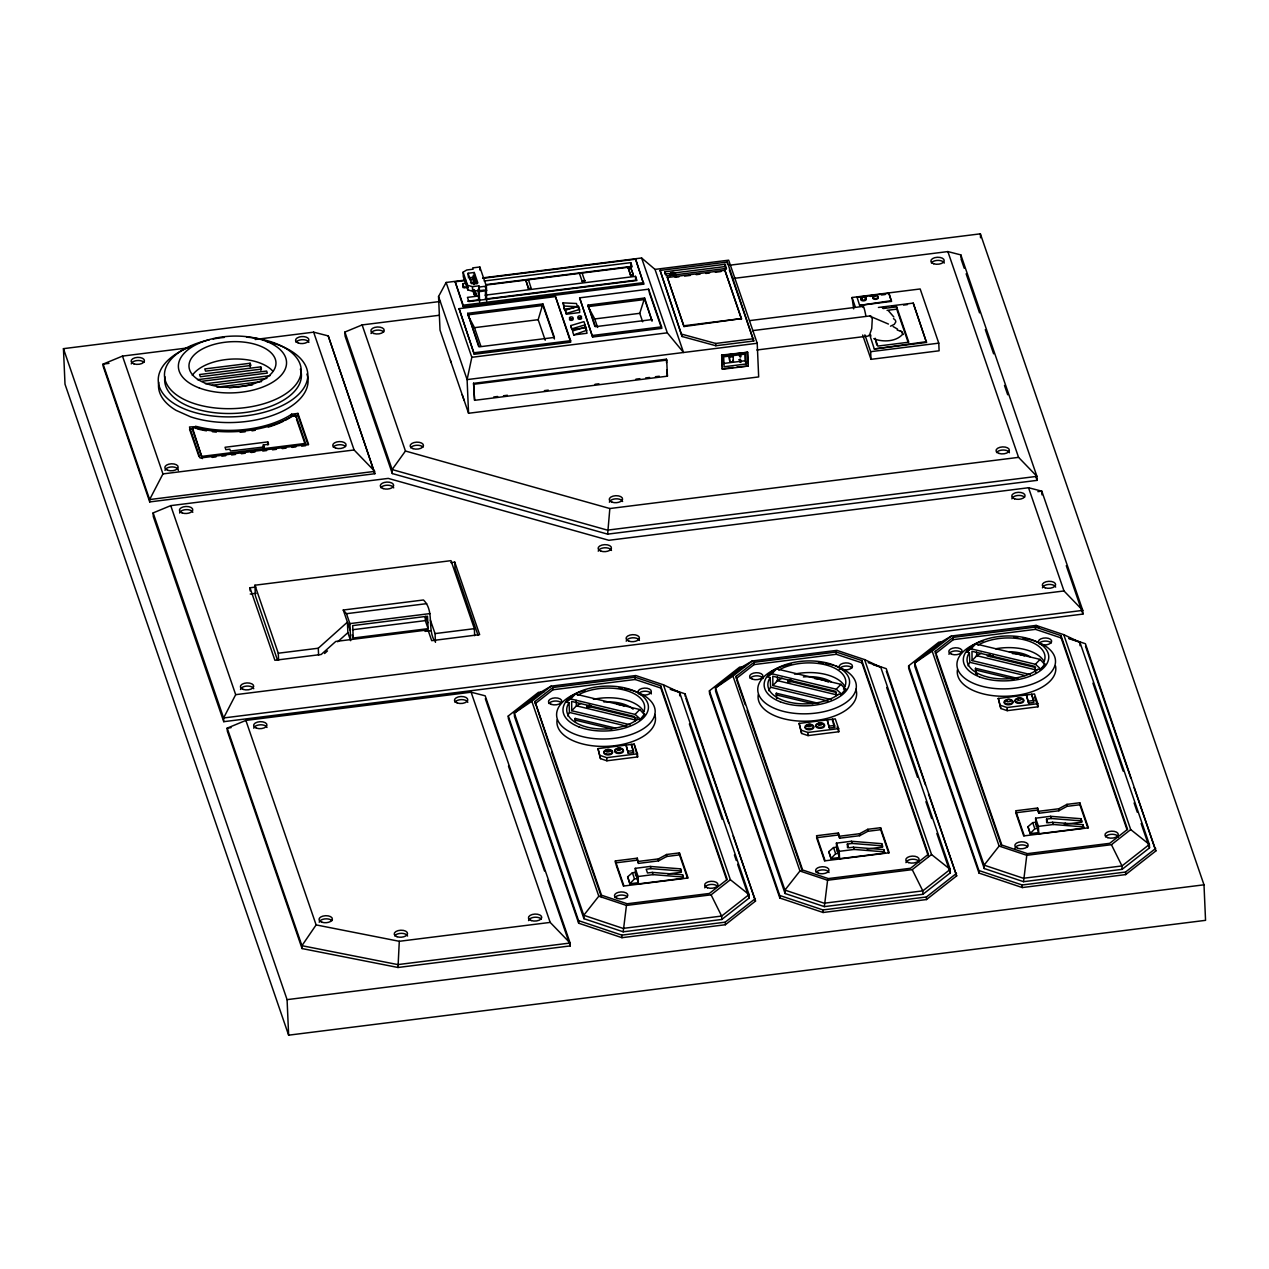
<?xml version="1.0" encoding="UTF-8"?>
<svg xmlns="http://www.w3.org/2000/svg" width="1269" height="1269" viewBox="0 0 1269 1269"><rect width="100%" height="100%" fill="white"/><g stroke="black" fill="none" stroke-linecap="round" stroke-linejoin="round"><path stroke-width="1.5" d="M231.085 727.645L227.183 728.136L301.927 945.691L397.879 964.599L570.114 943.026L550.191 922.404L399.291 941.297L398.006 967.486L570.241 945.913L570.114 943.026L485.202 695.824L471.116 692.208L245.869 720.411L227.183 728.136L227.31 731.007L302.054 948.562L398.006 967.486M1065.04 823.93L1065.23 823.121L1065.627 824.057M870.693 336.475L870.804 335.095M438.788 315.331L362.125 324.927L344.898 332.05L392.137 469.562L607.47 530.141L1036.932 476.367L1018.563 457.363L609.834 508.536L607.645 534.138L1037.106 480.364L1036.932 476.367L960.855 254.91L947.864 251.579L733.625 278.419M663.417 684.784L730.373 879.718L711.084 894.835L626.442 905.431L623.206 931.811L721.791 919.47L749.186 897.992L749.043 894.582L679.581 692.414L663.417 684.784L635.753 675.536L551.111 686.148L541.72 691.637L514.326 713.115L514.484 716.525L583.93 918.693L623.206 931.811M864.57 659.594L931.525 854.529L912.237 869.646L827.594 880.242L824.358 906.621L922.944 894.28L950.338 872.802L950.195 869.392L880.734 667.224L864.57 659.594L836.905 650.362L752.263 660.959L742.873 666.447L715.478 687.925L715.637 691.335L785.083 893.503L824.358 906.621M1063.739 634.659L1130.711 829.577L1111.422 844.694L1026.78 855.306L1023.544 881.685L1122.129 869.344L1149.524 847.866L1149.365 844.456L1079.919 642.288L1063.739 634.659L1036.091 625.411L951.449 636.007L942.058 641.511L914.663 662.989L914.806 666.399L984.268 868.551L1023.544 881.685M465.675 280.021L446.133 282.464L471.83 357.303L467.103 379.605L468.562 413.266L758.672 376.925L757.212 343.264L728.66 260.177L655.01 269.393L641.606 257.988L483.267 277.816M545.226 340.235L538.167 319.693L542.878 303.925L467.706 313.332L478.651 346.516M642.669 321.803L639.75 313.316L644.62 298.009L588.023 305.099L594.875 326.403M883.097 308.557L896.644 306.86L908.794 342.202L877.831 346.088L875.134 338.236L876.784 345.041M149.742 501.921L103.201 366.455L103.09 364.108L122.49 356.097L162.955 473.908L149.631 499.558L149.742 501.921L374.878 473.718L328.243 335.904L313.633 332.161L255.117 339.489M170.744 505.633L235.685 694.666L223.598 717.968L223.756 721.68L1082.917 614.085L1082.758 610.389L1041.801 491.151L1028.54 487.74L608.866 540.293L388.235 478.397L170.744 505.633L153.137 512.898L153.311 516.61L223.756 721.68M468.562 413.266L440.026 330.162L438.551 296.502L446.133 282.464M245.869 720.411L316.124 924.911L301.927 945.691L302.054 948.562M362.125 324.927L405.445 451.018L392.137 469.562L392.311 473.559L607.645 534.138M551.111 686.148L531.822 701.265L598.794 896.184L583.772 915.282L583.93 918.693M752.263 660.959L732.974 676.076L799.946 870.994L784.924 890.092L785.083 893.503M951.449 636.007L932.16 651.14L999.115 846.058L984.109 865.141L984.268 868.551M566.624 701.186L571.304 696.3L575.38 694.064L639.766 709.514L644.715 714.923L640.02 719.824L637.657 719.253A39.006 20.431 -2.5 0 1 587.753 727.28A39.006 20.431 -2.5 0 1 569.035 702.772L566.672 702.201L566.624 701.186L570.701 698.949L575.38 694.064M566.672 702.201L569.004 699.758M629.979 724.726L571.732 710.735L576.412 705.85L576.174 700.361M570.701 698.949L635.087 714.415L639.766 709.514M640.02 719.824L644.668 713.924M767.777 675.996L772.456 671.111L776.533 668.874L840.919 684.34L845.868 689.733L841.188 694.635L838.809 694.064A39.006 20.431 -2.5 0 1 788.906 702.106A39.006 20.431 -2.5 0 1 770.188 677.583L767.824 677.011L767.777 675.996L771.853 673.76L776.533 668.874M768.998 675.79L771.33 673.347M831.132 699.536L772.884 685.546L777.564 680.66L777.405 676.996M771.853 673.76L836.239 689.226L840.919 684.34M841.188 694.635L845.82 688.734M966.962 651.06L971.642 646.175L975.718 643.922L1040.088 659.388L1045.037 664.797L1040.358 669.683L1037.994 669.112A39.006 20.431 -2.5 0 1 988.091 677.154A39.006 20.431 -2.5 0 1 969.373 652.631L967.01 652.06L966.962 651.06L971.039 648.824L975.718 643.922M967.01 652.06L971.689 647.174M1030.317 674.585L972.07 660.594L976.749 655.708L976.591 652.06M971.039 648.824L1035.409 664.274L1040.088 659.388M1040.358 669.683L1045.006 663.798M474.669 635.674L474.368 628.663L451.003 560.66L254.926 585.215L278.276 653.218L318.281 648.221L347.42 622.143L347.88 632.66L350.641 640.686L349.895 623.618L346.485 613.688L343.264 610.024L423.465 599.983C434.585 610.833 427.161 628.044 434.363 640.734M324.578 653.519L327.481 650.918M337.681 641.781L347.88 632.66M638.006 882.748L629.789 883.779L627.647 876.816L632.39 872.755L635.706 872.342L638.402 883.906L683.436 878.259L682.611 874.785L652.282 872.39L647.491 872.993L646.207 869.233L650.981 868.63L681.31 871.026L681.374 872.263L667.827 873.96M629.789 883.779L634.5 878.894L637.815 878.481M839.158 857.558L830.941 858.59L828.8 851.626L833.543 847.565L836.858 847.153L839.555 858.716L884.588 853.069L883.763 849.596L853.434 847.2L848.644 847.803L847.359 844.044L852.134 843.441L882.463 845.836L882.526 847.073L867.044 849.009M830.941 858.59L835.652 853.72L838.968 853.291M1038.343 832.623L1030.127 833.654L1027.969 826.69L1032.712 822.629L1036.043 822.217L1038.74 833.781L1083.758 828.134L1082.933 824.66L1052.604 822.264L1047.829 822.851L1046.544 819.108L1051.319 818.505L1081.648 820.9L1081.696 822.138L1064.279 824.311M1030.127 833.654L1034.822 828.768L1038.153 828.356M670.667 689.035L685.101 693.857L755.515 901.069L725.345 924.736L621.953 937.68L578.68 923.213L508.377 718.571L508.266 716.002L538.437 692.351L544.29 691.621M534.963 701.519L552.84 687.512L635.071 677.218L660.705 685.783L727.232 879.449L709.355 893.471L627.14 903.766L601.49 895.2L534.963 701.519L549.778 746.632M535.058 703.803L552.935 689.781L635.166 679.486L660.8 688.052L726.693 879.861M868.218 662.64L886.254 668.668L956.667 875.88L926.497 899.547L823.105 912.49L779.832 898.024L709.53 693.382L709.419 690.812L739.589 667.161L745.442 666.431M736.115 676.329L753.992 662.323L836.223 652.028L861.857 660.594L928.385 854.259L910.507 868.282L828.292 878.576L802.642 870.011L736.115 676.329L736.21 678.614L754.087 664.591L836.319 654.296L861.952 662.862L928.496 856.527M1069.196 638.307L1085.423 643.732L1155.853 850.944L1125.666 874.595L1022.291 887.554L979.018 873.088L908.715 668.43L908.604 665.876L938.774 642.209L942.677 641.733M935.301 651.394L953.178 637.371L1035.409 627.076L1061.043 635.642L1127.57 829.323L1109.693 843.33L1027.462 853.64L1001.828 845.059L935.301 651.394L935.396 653.678L953.273 639.655L1035.504 629.361L1061.138 637.926L1127.031 829.736M508.266 716.002L578.569 920.659L621.842 935.126L725.233 922.166L755.404 898.515M709.419 690.812L779.721 895.47L822.994 909.936L926.386 896.993L956.556 873.326M908.604 665.876L978.907 870.534L1022.179 884.985L1125.555 872.041L1155.726 848.39M291.632 414.202L290.696 414.868A75.918 39.783 -2.5 0 1 197.092 426.59L189.478 426.987L200.137 458.014L308.605 444.436L297.945 413.408L291.632 414.202L290.791 417.152A75.918 39.783 -2.5 0 1 285.065 420.42M531.822 701.265L514.326 713.115L583.772 915.282L623.047 928.4L721.649 916.059L749.043 894.582L730.373 879.718M732.974 676.076L715.478 687.925L784.924 890.092L824.216 903.211L922.801 890.87L950.195 869.392L931.525 854.529M932.16 651.14L914.663 662.989L984.109 865.141L1023.385 878.275L1121.986 865.934L1149.365 844.456L1130.711 829.577M463.09 272.185L466.722 269.996L473.131 269.187L472.687 267.886L479.809 266.998L486.376 286.144L486.582 290.728L479.46 291.632L478.857 285.858L472.449 286.651L467.595 285.303L463.09 272.185L463.296 276.785L467.801 289.887L472.655 291.251L479.063 290.442M638.402 861.413L658.452 858.891L666.606 854.497L679.438 852.895L688.068 877.974L623.967 886L615.354 860.921L637.292 858.177L638.481 863.396L658.532 860.89L666.701 856.496L679.534 854.878L687.528 878.164M839.555 836.223L859.605 833.717L867.758 829.307L880.591 827.705L889.22 852.784L825.12 860.81L816.506 835.732L838.444 832.987L839.634 838.206L859.684 835.7L867.853 831.306L880.686 829.688L888.681 852.974M1038.74 811.272L1058.774 808.765L1066.943 804.372L1079.776 802.754L1088.39 827.832L1024.305 835.859L1015.692 810.78L1037.614 808.036L1038.819 813.27L1058.869 810.764L1067.023 806.354L1079.871 804.752L1087.866 828.038M869.899 316.187L888.443 324.055M756.816 350.006L868.059 336.079L869.646 334.715L871.74 328.56L872.279 318.789L870.677 315.838L752.485 330.638M890.505 326.165L894.248 324.388L895.755 322.009A8.82 4.616 -2.5 0 0 893.471 318.678M586.96 707.737L586.881 706.04L589.879 704.929M588.451 707.198L591.449 706.087M788.112 682.548L788.033 680.85L791.031 679.74M789.604 682.008L792.602 680.898M990.217 654.804L987.219 655.914L1035.599 667.526M990.296 656.517L993.294 655.407M565.276 310.223L578.442 306.257L579.552 309.477L579.679 312.539L566.418 314.204L565.276 310.223L566.418 314.204M566.386 313.427L579.552 309.477M570.78 325.594L583.962 321.644L585.057 324.864L585.199 327.91L571.922 329.575L570.78 325.594L571.922 329.575M571.891 328.814L585.057 324.864M572.605 330.939L585.77 326.974L587.008 333.255L573.747 334.921L572.636 331.701M586.881 330.194L573.747 334.921M468.071 273.263L474.257 272.486L477.842 282.908L471.656 283.685L468.071 273.263L468.213 276.325M468.277 277.848L474.463 277.07L476.858 284.018M469.593 279.529L473.496 279.037M482.632 278.339L635.61 259.193L643.716 284.129L463.28 306.733L455.174 281.781L464.977 280.56M470.862 279.815L474.78 279.323M466.786 287.032L462.884 287.524L462.709 283.701L466.627 283.209M470.529 282.717L474.447 282.226M484.203 281.004L630.772 262.651L632.184 266.776L485.63 285.128M486.328 284.589L630.931 266.474L630.772 262.651M525.747 279.926L528.396 279.592L531.267 288.618L528.618 288.951L525.747 279.926L528.618 288.951M468.039 287.333L464.137 287.825L462.709 283.701M525.778 280.687L528.396 279.592M628.123 268.187L630.788 267.854L633.31 275.199L630.661 275.532L628.092 267.426L630.661 275.532M478.857 285.858L479.27 287.032L486.376 286.144M484.488 290.046L479.143 290.712L479.634 301.848M660.102 270.44L727.311 262.033L753.754 340.996L715.827 345.739L682.103 336.507L660.102 270.44L682.103 336.507M630.614 274.77L633.31 275.199M472.576 289.078L474.463 294.598L476.272 295.138L474.495 295.36L473.226 291.68M528.586 288.19L531.267 288.618M582.249 281.607L584.866 280.512L582.249 281.607L579.727 274.263M664.908 271.804L725.043 264.269L726.471 268.393L666.32 275.928L664.908 271.804L665.004 274.088L725.154 266.553L726.09 269.314M479.19 295.931L467.452 297.39L468.88 301.53L636.927 280.481L635.515 276.356L485.044 295.185M729.04 265.3L980.366 233.829L1203.995 884.81L1205.55 920.342L288.634 1035.171L65.005 384.19L63.45 348.658L440.422 301.451M467.627 301.213L479.349 299.754M485.218 299.024L635.674 280.179L635.515 276.356M667.383 277.499L724.885 270.297L741.477 318.582L684.007 326.545L667.383 277.499L684.007 326.545M675.092 277.308L678.915 276.832M684.673 276.103L690.415 275.389M696.173 274.675L699.996 274.183M705.754 273.469L709.577 272.994M715.335 272.264L721.078 271.55M455.174 281.781L463.217 305.195L643.653 282.606M459.077 308.668L555.473 296.597L570.622 340.679L570.685 342.202L474.273 354.273L459.077 308.668L474.273 354.273M579.616 297.834L648.602 289.189L661.546 326.847L661.609 328.37L592.623 337.015L579.616 297.834L592.623 337.015M122.49 356.097L188.811 347.785M108.975 363.362L103.09 364.108L149.631 499.558L374.783 471.37L354.099 449.972L313.633 332.161M563.055 302.863L564.166 306.067L577.538 306.701L576.427 303.497L563.055 302.863L564.293 309.128L573.778 307.955M554.458 338.966L542.958 305.448L467.769 314.871L474.495 327.672L538.167 319.693M644.62 298.009L652.107 321.105L644.684 299.532L588.086 306.622L594.749 318.947L639.75 313.316M250.136 363.251L204.785 368.93L205.546 371.151L250.897 365.472L250.136 363.251L250.294 366.947M260.7 366.868L199.566 374.529L200.328 376.75L261.462 369.089L260.7 366.868L260.875 370.564M652.028 319.582L595.431 326.672L588.023 305.099M197.504 379.685L266.633 371.04L267.331 373.086L202.057 381.255M853.672 308.89L852.054 297.501L920.168 288.967L938.774 343.153L939.108 350.799L870.994 359.333L862.65 335.048M857.067 297.279L888.919 293.298L891.472 301.403L859.621 305.401L857.067 297.279L866.473 296.883M870.217 296.407L875.832 295.709M881.447 294.995L885.207 294.535M205.451 383.761L269.996 375.672M592.544 335.476L661.546 326.847M683.975 325.784L741.477 318.582M212.082 385.237L266.855 378.384M474.209 352.75L570.622 340.679M891.441 300.642L859.621 305.401M216.951 387.172L261.573 381.588M750.122 320.549L863.285 306.384M471.83 357.303L667.304 332.827L683.547 352.496L655.01 269.393M229.308 387.759L252.579 384.84M878.434 307.463L913.22 303.101L926.497 342.44L874.309 348.975L869.868 335.349M882.336 307.733L886.19 307.257M891.996 306.527L895.851 306.051M903.591 305.083L907.462 304.592M887.063 310.366L896.739 309.144L908.255 342.646M682.008 334.223L715.732 343.455L753.659 338.696M757.212 343.264L467.103 379.605L438.551 296.502M473.575 383.349L666.399 359.19L666.717 360.11L667.415 376.179L474.59 400.322L473.575 383.349L474.59 400.322M473.892 384.253L666.717 360.11M721.68 355.05L747.6 352.29L748.202 366.059L722.442 369.279L721.68 355.05L722.442 369.279M721.839 355.51L747.6 352.29M729.612 357.112L733.149 356.668L733.371 361.617L729.834 362.062L729.152 355.732L729.834 362.062M192.555 428.018L202.39 458.617L192.65 430.302L192.555 428.018L195.807 427.859A78.583 41.179 -2.5 0 0 292.695 415.724L295.788 415.09L305.528 443.404L305.623 445.689L301.721 446.165M192.729 428.874L189.573 429.271L198.979 456.65M291.727 416.47L298.041 415.677L308.081 444.88M746.22 363.981L745.791 354.035L723.679 356.811L724.107 366.757L746.22 363.981L745.109 360.761L722.997 363.537L722.711 356.906M926.465 341.662L874.309 348.975M493.752 396.975L497.654 396.483M503.492 395.754L507.394 395.262M544.401 390.63L548.287 390.138M595.034 384.285L598.92 383.793M635.928 379.161L639.83 378.67M645.667 377.94L649.569 377.464M655.407 376.719L659.309 376.243M722.283 368.835L733.323 367.439M737.003 366.979L748.202 366.059M864.887 334.857L870.661 351.672L938.774 343.153M263.46 448.005L263.317 444.959L268.584 444.309L267.759 441.913L225.041 447.275L225.85 449.654L229.8 449.163L230.45 451.034L264.079 446.958M202.279 456.332L305.528 443.404M212.129 457.395L216.016 456.903M221.869 456.174L225.755 455.682M231.608 454.952L235.495 454.461M241.348 453.731L245.234 453.239M251.088 452.51L254.974 452.018M262.762 451.05L266.664 450.558M272.502 449.829L276.404 449.337M282.241 448.607L286.144 448.116M291.981 447.386L295.883 446.91M162.955 473.908L354.099 449.972M250.136 590.91L249.993 587.769L255.846 587.039M450.86 562.627L454.762 562.135L479.666 634.643L431.682 640.655L427.986 629.9L335.777 641.448L321.2 654.487L274.897 660.277L249.993 587.769M1037.883 491.642L1041.801 491.151L1041.96 494.862M250.263 594.035L256.116 593.289M346.485 613.688L426.685 603.647M349.895 623.618L430.096 613.577M352.401 629.757L425.337 620.62L428.097 628.647L353.226 638.021L352.132 634.817M430.381 620.113L435.061 633.596L435.441 642.352M427.796 622.778L425.591 616.369M425.02 631.375L430.889 630.63M435.061 633.596L474.368 628.663M235.685 694.666L1063.993 590.957L1082.758 610.389L223.598 717.968L153.137 512.898M597.985 748.615L634.135 744.078L637.482 753.802L637.625 756.927L606.883 760.781L600.491 758.656L597.985 748.615L600.491 758.656M799.137 723.425L835.288 718.888L838.635 728.612L838.777 731.753L808.036 735.592L801.643 733.466L799.137 723.425L801.643 733.466M998.322 698.473L1034.473 693.953L1037.82 703.676L1037.947 706.801L1007.221 710.656L1000.829 708.514L998.322 698.473L1000.829 708.514M628.171 751.264L633.437 750.613L633.517 752.596L628.266 753.263L626.014 744.966L628.266 753.263M829.323 726.09L834.59 725.424L834.669 727.407L829.418 728.073L827.166 719.777L829.418 728.073M1028.509 701.138L1033.775 700.488L1033.854 702.471L1028.604 703.137L1026.335 694.825L1028.604 703.137M600.364 755.515L606.741 757.656L637.482 753.802M801.516 730.325L807.893 732.467L838.635 728.612M1000.702 705.39L1007.078 707.531L1037.82 703.676M638.481 863.396L637.371 860.16L615.433 862.904L615.354 860.921M839.634 838.206L838.523 834.97L816.586 837.714L824.596 861.001M1038.819 813.27L1037.709 810.034L1015.771 812.779L1023.766 836.065M635.595 875.721L635.261 868.329L650.236 866.441L680.565 868.853L681.31 871.026M836.668 848.675L836.414 843.139L851.388 841.268L881.717 843.663L882.463 845.836M1035.837 823.74L1035.599 818.188L1050.573 816.316L1080.902 818.711L1081.648 820.9M635.261 868.329L638.085 876.514L653.043 874.642L683.372 877.038M836.414 843.139L839.237 851.325L854.196 849.453L884.525 851.848M1035.599 818.188L1038.407 826.389L1053.381 824.501L1083.71 826.912M63.45 348.658L287.08 999.639L1203.995 884.81M316.124 924.911L399.291 941.297M873.802 338.68L875.166 338.997M976.749 655.708L1036.868 670.159M969.373 652.631L969.802 662.307L1025.066 675.584M975.893 673.633L975.496 668.271L1017.849 678.455M975.575 669.984L1014.074 679.232M788.033 680.85L836.414 692.477M777.564 680.66L837.683 695.095M770.188 677.583L770.616 687.243L827.8 700.98M812.969 703.708L776.39 694.92L776.311 693.223L818.664 703.391M586.881 706.04L637.133 718.111M576.412 705.85L636.53 720.284M569.035 702.772L569.464 712.432L626.648 726.169M611.817 728.898L575.238 720.11L575.158 718.413L615.592 728.12M897.215 330.003L901.624 331.637L902.64 334.255C896.184 341.71 883.605 342.154 874.753 339.14M405.445 451.018L609.834 508.536M1068.704 638.545L1079.919 642.288L1080.062 645.699M873.262 664.734L880.734 667.224M670.238 689.289L679.581 692.414L679.74 695.824M999.115 846.058L1026.78 855.306M799.946 870.994L827.594 880.242M598.794 896.184L626.442 905.431M893.075 326.545L897.532 329.115M1036.091 625.411L1039.121 627.917M1035.409 664.274L1040.31 668.684M836.239 689.226L841.141 693.62M635.087 714.415L639.988 718.809M888.427 310.746L893.836 316.996M740.398 353.908L740.255 355.13L738.907 354.638M1111.422 844.694L1121.986 865.934L1122.129 869.344M912.237 869.646L922.801 890.87L922.944 894.28M711.084 894.835L721.649 916.059L721.791 919.47M464.026 400.052L462.202 394.659M450.416 360.444L451.161 362.585M961.03 258.908L964.218 268.219M966.137 273.803L979.557 312.872M985.315 329.623L993.627 353.813M1004.493 385.459L1007.697 394.754M1035.821 476.636L1037.106 480.364M1066.277 565.657L1082.917 614.085M1085.534 646.286L1130.917 778.389M1134.121 787.684L1155.853 850.944M947.864 251.579L1018.563 457.363M1028.54 487.74L1063.993 590.957M1092.926 683.134L1123.16 771.124M1134.089 802.944L1137.31 812.303M1141.164 823.533L1149.524 847.866M926.497 342.44L913.22 303.101M1081.696 822.138L1080.902 818.711M1083.758 828.134L1082.933 824.66M1034.616 697.078L1037.947 706.801M1033.775 700.488L1031.602 694.175L1033.315 700.9M891.472 301.403L888.919 293.298M1050.573 816.316L1051.319 818.505M1052.604 822.264L1053.381 824.501M1032.712 822.629L1034.822 828.768M852.054 297.501L855.258 306.844M1027.969 826.69L1030.079 832.829M936.03 655.534L1001.289 845.471M886.365 671.238L925.339 784.718M928.543 794.029L956.667 875.88M886.682 687.497L917.55 777.342M925.91 801.675L931.684 818.521M936.839 833.495L950.338 872.802M729.342 269.932L753.754 340.996M741.508 319.36L724.885 270.297M732.689 355.288L733.149 356.668M732.895 360.237L733.371 361.617M882.526 847.073L881.717 843.663M884.588 853.069L883.763 849.596M837.096 726.883L838.777 731.753M834.59 725.424L832.416 719.111L832.512 721.109M833.051 722.68L834.669 727.407M851.388 841.268L852.134 843.441M853.434 847.2L854.196 849.453M641.606 257.988L667.304 332.827M649.284 292.52L661.609 328.37M643.716 284.129L635.61 259.193M833.543 847.565L835.652 853.72M633.279 274.437L630.788 267.854M667.415 376.179L666.859 369.913M828.8 851.626L830.909 857.781M736.861 680.47L745.173 704.676M747.092 710.275L802.103 870.423M584.898 281.274L582.376 273.93M594.749 318.947L597.667 327.45M570.051 340.362L555.473 296.597M685.847 698.283L728.676 822.931M733.149 835.954L755.515 901.069M689.384 723.917L722.172 819.377M734.402 854.941L736.321 860.556M737.606 864.3L749.186 897.992M542.878 303.925L554.394 337.427L479.222 346.849L467.706 313.332M485.155 286.604L486.582 290.728M637.625 756.927L634.135 744.078M633.437 750.613L631.264 744.3L633.517 752.596M474.971 290.696L476.224 294.376M474.368 289.633L476.272 295.138M474.495 327.672L480.903 346.342M650.236 866.441L650.981 868.63M652.282 872.39L653.043 874.642M632.39 872.755L634.5 878.894M627.647 876.816L629.757 882.954M616.052 864.697L623.444 886.19M551.698 752.216L601.601 897.469M478.032 635.325L455.032 568.385L454.762 562.135M485.329 698.711L502.698 749.265M508.488 766.127L544.512 870.994M547.732 880.369L570.241 945.913M471.116 692.208L550.191 922.404M392.311 473.559L345.073 336.047L344.898 332.05M374.878 473.718L328.243 335.904M296.502 419.135L305.02 443.912M343.264 610.024L350.181 630.17M263.317 444.959L263.968 446.847M277.483 660.07L255.37 595.732L254.926 585.215M975.496 668.271L975.813 671.936A31.138 16.307 -2.5 0 0 977.225 674.632M776.311 693.223L776.707 698.584M575.158 718.413L575.476 722.061M1125.555 872.041L1125.666 874.595M1079.776 802.754L1079.871 804.752M1061.043 635.642L1061.138 637.926M1066.943 804.372L1067.023 806.354M1058.774 808.765L1058.869 810.764M1046.544 819.108L1046.703 822.804M1035.409 627.076L1035.504 629.361M1035.79 672.396L1034.758 666.368L971.975 651.283L972.07 660.594M1037.614 808.036L1037.709 810.034M1038.407 826.389L1038.74 833.781M1036.043 822.217L1036.234 826.484M1022.179 884.985L1022.291 887.554M1007.078 707.531L1007.221 710.656M980.366 233.829L980.54 237.779M960.855 254.91L960.966 257.575M978.907 870.534L979.018 873.088M953.178 637.371L953.273 639.655M926.386 896.993L926.497 899.547M896.644 306.86L896.739 309.144M870.661 351.672L870.994 359.333M880.591 827.705L880.686 829.688M861.857 660.594L861.952 662.862M867.758 829.307L867.853 831.306M859.605 833.717L859.684 835.7M847.359 844.044L847.518 847.74M836.223 652.028L836.319 654.296M836.541 695.571L835.573 691.304L772.789 676.234L772.884 685.546M838.444 832.987L838.523 834.97M839.237 851.325L839.555 858.716M836.858 847.153L837.048 851.42M822.994 909.936L823.105 912.49M807.893 732.467L808.036 735.592M772.456 671.111L772.504 672.126M779.721 895.47L779.832 898.024M747.441 351.83L747.949 363.632M744.824 354.13L745.109 360.761M753.992 662.323L754.087 664.591M727.311 262.033L727.423 264.317M725.043 264.269L725.154 266.553M715.732 343.455L715.827 345.739M725.233 922.166L725.345 924.736M685.101 693.857L685.212 696.427M666.399 359.19L666.558 362.76M682.611 874.785L682.659 876.022M680.565 868.853L680.612 870.074M679.438 852.895L679.534 854.878M648.602 289.189L648.681 290.728M660.705 685.783L660.8 688.052M666.606 854.497L666.701 856.496M658.452 858.891L658.532 860.89M635.071 677.218L635.166 679.486M635.388 720.76L634.421 716.493L571.637 701.424L571.732 710.735M637.292 858.177L637.371 860.16M638.085 876.514L638.402 883.906M635.706 872.342L635.832 875.182M621.842 935.126L621.953 937.68M606.741 757.656L606.883 760.781M585.77 326.974L585.897 330.035M578.442 306.257L578.585 309.319M564.166 306.067L564.293 309.128M571.304 696.3L571.351 697.316M578.569 920.659L578.68 923.213M552.84 687.512L552.935 689.781M486.265 289.808L486.757 300.959M485.408 292.171L485.726 299.611M479.809 266.998L479.936 270.059M479.27 287.032L479.46 291.632M478.127 289.348L478.619 300.499M474.257 272.486L474.796 284.51M473.289 275.262L473.686 284.542M472.449 286.651L472.655 291.251M467.595 285.303L467.801 289.887M463.217 305.195L463.28 306.733M428.097 628.647L427.51 616.242L352.687 625.617L353.226 638.021M425.178 616.718L425.337 620.62M318.281 648.221L318.598 655.232M297.945 413.408L298.041 415.677M295.788 415.09L295.899 417.374M278.276 653.218L278.593 660.229M267.759 441.913L267.902 444.959M287.08 999.639L288.634 1035.171M195.791 426.194L195.886 428.478M1009.109 651.711A31.202 16.354 -2.5 0 1 1030.285 656.803M1012.408 653.551A31.202 16.354 -2.5 0 1 1024.353 655.819M1021.91 699.124A4.346 2.268 -2.5 0 1 1022.751 702.423A4.346 2.268 -2.5 0 1 1016.358 702.788A4.346 2.268 -2.5 0 1 1016.628 699.425M1011.076 700.583A4.346 2.268 -2.5 0 1 1011.663 704.041A4.346 2.268 -2.5 0 1 1005.032 703.962A4.346 2.268 -2.5 0 1 1006.745 700.536M968.057 665.813A39.006 20.431 -2.5 0 1 969.802 662.307M975.687 656.517A39.006 20.431 -2.5 0 1 981.334 653.249M995.642 648.792A39.006 20.431 -2.5 0 1 1044.07 661.577M977.939 645.144A39.006 20.431 -2.5 0 1 1025.162 640.004A39.006 20.431 -2.5 0 1 1043.689 662.497M1022.988 638.133A49.317 25.84 -2.5 0 1 1047.052 676.171A49.317 25.84 -2.5 0 1 969.468 681.374A49.317 25.84 -2.5 0 1 983.396 640.782M1014.074 637.197A49.317 25.84 -2.5 0 1 1017.69 637.466M1055.522 665.955A49.317 25.84 -2.5 0 1 1007.189 696.205A49.317 25.84 -2.5 0 1 957.445 669.731M548.985 703.534A6.678 3.506 -2.5 0 1 554.95 701.027A6.678 3.506 -2.5 0 1 561.31 702.852M624.649 688.607A49.317 25.84 -2.5 0 1 645.477 727.264A49.317 25.84 -2.5 0 1 567.735 730.69A49.317 25.84 -2.5 0 1 584.977 690.352M619.161 687.782A49.317 25.84 -2.5 0 1 622.651 688.258M855.877 689.241A49.317 25.84 -2.5 0 1 809.606 721.078A49.317 25.84 -2.5 0 1 758.259 694.666M812.731 725.9A4.346 2.268 -2.5 0 1 810.717 729.612A4.346 2.268 -2.5 0 1 805.085 727.423M805.847 726.28A4.346 2.268 -2.5 0 1 806.608 725.82M808.639 725.265A4.346 2.268 -2.5 0 1 809.781 725.202M818.394 724.012A4.346 2.268 -2.5 0 1 824.58 725.868A4.346 2.268 -2.5 0 1 818.41 728.136A4.346 2.268 -2.5 0 1 817.442 724.361M816.173 872.374A6.678 3.506 -2.5 0 1 823.026 869.868A6.678 3.506 -2.5 0 1 829.022 872.549M905.939 862.65A6.678 3.506 -2.5 0 1 912.284 859.256A6.678 3.506 -2.5 0 1 919.153 861.921M839.301 669.445A6.678 3.506 -2.5 0 1 844.789 666.114A6.678 3.506 -2.5 0 1 852.007 667.843M750.138 678.344A6.678 3.506 -2.5 0 1 756.974 675.822A6.678 3.506 -2.5 0 1 762.986 678.518M835.224 665.813A49.317 25.84 -2.5 0 1 840.633 705.786A49.317 25.84 -2.5 0 1 764.715 702.518A49.317 25.84 -2.5 0 1 791.253 663.925M818.521 662.418A49.317 25.84 -2.5 0 1 823.803 663.068M825.802 663.417A49.317 25.84 -2.5 0 1 833.447 665.257M622.413 749.63A4.346 2.268 -2.5 0 1 621.889 752.866A4.346 2.268 -2.5 0 1 615.766 752.771A4.346 2.268 -2.5 0 1 616.29 749.551M617.242 749.202A4.346 2.268 -2.5 0 1 621.572 749.265M606.408 750.661A4.346 2.268 -2.5 0 1 612.578 752.327A4.346 2.268 -2.5 0 1 607.137 754.896A4.346 2.268 -2.5 0 1 604.694 751.47M768.871 690.748A39.006 20.431 -2.5 0 1 770.616 687.243M776.501 681.453A39.006 20.431 -2.5 0 1 782.148 678.201M794.505 674.125A39.006 20.431 -2.5 0 1 844.884 686.529M778.754 670.08A39.006 20.431 -2.5 0 1 827.436 665.353A39.006 20.431 -2.5 0 1 843.488 689.178M803.388 676.932A31.202 16.354 -2.5 0 1 831.116 681.739M704.771 887.84A6.678 3.506 -2.5 0 1 710.259 884.509A6.678 3.506 -2.5 0 1 717.477 886.254M615.021 897.564A6.678 3.506 -2.5 0 1 620.985 895.073A6.678 3.506 -2.5 0 1 627.346 896.882M638.529 693.715A6.678 3.506 -2.5 0 1 645.366 691.208A6.678 3.506 -2.5 0 1 651.378 693.889M1039.898 643.875A6.678 3.506 -2.5 0 1 1043.261 638.133A6.678 3.506 -2.5 0 1 1051.573 641.844A6.678 3.506 -2.5 0 1 1041.183 644.446M1105.489 836.81A6.678 3.506 -2.5 0 1 1112.326 834.288A6.678 3.506 -2.5 0 1 1118.338 836.969M1014.978 848.342A6.678 3.506 -2.5 0 1 1020.45 845.011A6.678 3.506 -2.5 0 1 1027.684 846.756M1038.851 643.589A6.678 3.506 -2.5 0 1 1044.831 641.099A6.678 3.506 -2.5 0 1 1051.176 642.907M948.942 654.312A6.678 3.506 -2.5 0 1 954.415 650.981A6.678 3.506 -2.5 0 1 961.632 652.71M814.825 678.629A31.202 16.354 -2.5 0 1 828.356 681.992M567.719 715.938A39.006 20.431 -2.5 0 1 569.464 712.432M576.649 705.77A39.006 20.431 -2.5 0 1 580.996 703.391M593.353 699.314A39.006 20.431 -2.5 0 1 643.732 711.719M577.601 695.269A39.006 20.431 -2.5 0 1 624.824 690.146A39.006 20.431 -2.5 0 1 643.351 712.623M603.87 701.979A31.202 16.354 -2.5 0 1 633.088 709.165M654.725 714.431A49.317 25.84 -2.5 0 1 608.454 746.267A49.317 25.84 -2.5 0 1 557.107 719.856M616.797 704.216A31.202 16.354 -2.5 0 1 624.015 705.945M192.317 375.37A43.527 22.81 -2.5 0 1 231.244 359.111A43.527 22.81 -2.5 0 1 272.613 370.913M246.519 337.157A68.415 35.849 -2.5 0 1 291.442 389.361A68.415 35.849 -2.5 0 1 180.119 397.26A68.415 35.849 -2.5 0 1 209.306 339.806M213.097 339.013A68.415 35.849 -2.5 0 1 224.343 337.411M300.356 369.152A68.415 35.849 -2.5 0 1 236.161 413.313A68.415 35.849 -2.5 0 1 164.907 376.671M266.474 341.424A74.839 39.212 -2.5 0 1 293.123 399.053A74.839 39.212 -2.5 0 1 178.739 406.286A74.839 39.212 -2.5 0 1 191.825 346.136M306.908 374.038A74.839 39.212 -2.5 0 1 273.596 415.042A74.839 39.212 -2.5 0 1 190.509 416.803L176.09 410.363A74.839 39.212 -2.5 0 1 158.768 382.286M572.938 318.947A1.792 0.936 -2.5 0 1 572.065 320.232A1.792 0.936 -2.5 0 1 569.67 319.851A1.792 0.936 -2.5 0 1 570.542 318.567M877.577 296.962A2.697 1.412 -2.5 0 1 877.26 298.961A2.697 1.412 -2.5 0 1 873.453 298.913A2.697 1.412 -2.5 0 1 873.786 296.914M865.061 298.231A2.697 1.412 -2.5 0 1 865.426 300.372A2.697 1.412 -2.5 0 1 861.318 300.325A2.697 1.412 -2.5 0 1 862.365 298.199M674.458 274.136A2.697 1.412 -2.5 0 1 675.124 276.087M670.476 276.023A2.697 1.412 -2.5 0 1 670.698 274.612M580.409 317.44A1.792 0.936 -2.5 0 1 581.424 318.693A1.792 0.936 -2.5 0 1 578.902 319.185A1.792 0.936 -2.5 0 1 578.315 317.853M410.648 447.767A6.678 3.506 -2.5 0 1 416.629 445.276A6.678 3.506 -2.5 0 1 422.974 447.085M371.04 333.525A6.678 3.506 -2.5 0 1 376.528 330.194A6.678 3.506 -2.5 0 1 383.746 331.939M863.079 307.463A9.01 0.793 79.3 0 1 865.775 315.426M900.419 331.066A9.882 5.457 -57.8 0 1 903.068 334.54M1042.452 587.848A6.678 3.506 -2.5 0 1 1048.797 584.438A6.678 3.506 -2.5 0 1 1055.665 587.103M1011.885 498.86A6.678 3.506 -2.5 0 1 1017.357 495.529A6.678 3.506 -2.5 0 1 1024.575 497.258M996.546 452.541A6.678 3.506 -2.5 0 1 1003.398 450.019A6.678 3.506 -2.5 0 1 1009.41 452.716M931.383 262.905A6.678 3.506 -2.5 0 1 938.235 260.383A6.678 3.506 -2.5 0 1 944.247 263.08M609.374 502.223A6.678 3.506 -2.5 0 1 615.735 498.828A6.678 3.506 -2.5 0 1 622.603 501.493M598.238 551.19A6.678 3.506 -2.5 0 1 604.599 547.78A6.678 3.506 -2.5 0 1 611.468 550.46M333.271 447.211A6.678 3.506 -2.5 0 1 339.251 444.721A6.678 3.506 -2.5 0 1 345.596 446.529M296.058 342.202A6.678 3.506 -2.5 0 1 302.91 339.68A6.678 3.506 -2.5 0 1 308.906 342.36M164.986 470.339A6.678 3.506 -2.5 0 1 172.203 466.913A6.678 3.506 -2.5 0 1 178.279 470.513M131.262 363.917A6.678 3.506 -2.5 0 1 136.751 360.586A6.678 3.506 -2.5 0 1 143.968 362.331M380.843 487.708A6.678 3.506 -2.5 0 1 387.695 485.202A6.678 3.506 -2.5 0 1 393.707 487.883M179.611 513.025A6.678 3.506 -2.5 0 1 185.956 509.63A6.678 3.506 -2.5 0 1 192.825 512.295M240.523 689.464A6.678 3.506 -2.5 0 1 246.868 686.069A6.678 3.506 -2.5 0 1 253.752 688.734M626.204 641.21A6.678 3.506 -2.5 0 1 632.565 637.799A6.678 3.506 -2.5 0 1 639.433 640.464M283.542 421.181A75.918 39.783 -2.5 0 1 268.267 427.114M255.259 430.27A75.918 39.783 -2.5 0 1 251.96 430.841M245.25 431.761A75.918 39.783 -2.5 0 1 240.142 432.253M216.333 432.11A75.918 39.783 -2.5 0 1 212.351 431.682M206.514 430.841A75.918 39.783 -2.5 0 1 197.187 428.874M319.201 922.246A6.678 3.506 -2.5 0 1 324.69 918.93A6.678 3.506 -2.5 0 1 331.907 920.659M394.722 935.856A6.678 3.506 -2.5 0 1 401.575 933.334A6.678 3.506 -2.5 0 1 407.571 936.03M528.57 920.612A6.678 3.506 -2.5 0 1 534.043 917.297A6.678 3.506 -2.5 0 1 541.26 919.026M454.984 702.138A6.678 3.506 -2.5 0 1 461.821 699.616A6.678 3.506 -2.5 0 1 467.833 702.296M253.768 728.216A6.678 3.506 -2.5 0 1 260.113 724.805A6.678 3.506 -2.5 0 1 266.998 727.47M739.161 359.746C740.477 362.553 741.604 357.303 739.161 359.746M739.557 356.272C740.89 359.095 742 353.829 739.557 356.272M739.795 361.57C741.112 364.393 742.222 359.127 739.795 361.57M979.398 676.805A42.765 22.414 -2.5 0 0 1048.289 660.435A42.765 22.414 -2.5 0 0 990.391 638.053A42.765 22.414 -2.5 0 0 979.398 676.805M551.301 704.39A6.678 3.506 -2.5 0 0 561.77 701.487A6.678 3.506 -2.5 0 0 552.285 698.315A6.678 3.506 -2.5 0 0 551.301 704.39M579.061 726.947A42.765 22.414 -2.5 0 0 647.951 710.561A42.765 22.414 -2.5 0 0 590.053 688.195A42.765 22.414 -2.5 0 0 579.061 726.947M640.845 694.587A6.678 3.506 -2.5 0 0 651.314 691.668A6.678 3.506 -2.5 0 0 641.828 688.512A6.678 3.506 -2.5 0 0 640.845 694.587M818.965 724.964A2.078 1.095 -2.5 0 0 822.233 724.06A2.078 1.095 -2.5 0 0 819.266 723.06A2.078 1.095 -2.5 0 0 818.965 724.964M817.728 727.105A4.346 2.268 -2.5 0 0 824.533 725.218A4.346 2.268 -2.5 0 0 818.362 723.156A4.346 2.268 -2.5 0 0 817.728 727.105M806.894 728.565A4.346 2.268 -2.5 0 0 813.699 726.677A4.346 2.268 -2.5 0 0 807.528 724.615A4.346 2.268 -2.5 0 0 806.894 728.565M807.988 726.518A2.316 1.221 -2.5 0 0 811.621 725.519A2.316 1.221 -2.5 0 0 808.337 724.409A2.316 1.221 -2.5 0 0 807.988 726.518M908.636 862.603A6.678 3.506 -2.5 0 0 919.105 859.7A6.678 3.506 -2.5 0 0 909.619 856.527A6.678 3.506 -2.5 0 0 908.636 862.603M818.489 873.246A6.678 3.506 -2.5 0 0 828.958 870.328A6.678 3.506 -2.5 0 0 819.473 867.155A6.678 3.506 -2.5 0 0 818.489 873.246M841.997 669.397A6.678 3.506 -2.5 0 0 852.467 666.479A6.678 3.506 -2.5 0 0 842.981 663.322A6.678 3.506 -2.5 0 0 841.997 669.397M752.454 679.201A6.678 3.506 -2.5 0 0 762.923 676.298A6.678 3.506 -2.5 0 0 753.437 673.125A6.678 3.506 -2.5 0 0 752.454 679.201M780.213 701.757A42.765 22.414 -2.5 0 0 849.104 685.371A42.765 22.414 -2.5 0 0 791.206 663.005A42.765 22.414 -2.5 0 0 780.213 701.757M616.575 752.295A4.346 2.268 -2.5 0 0 623.38 750.407A4.346 2.268 -2.5 0 0 617.21 748.345A4.346 2.268 -2.5 0 0 616.575 752.295M605.725 753.754A4.346 2.268 -2.5 0 0 612.546 751.867A4.346 2.268 -2.5 0 0 606.376 749.805A4.346 2.268 -2.5 0 0 605.725 753.754M617.813 750.153A2.078 1.095 -2.5 0 0 621.08 749.249A2.078 1.095 -2.5 0 0 618.114 748.25A2.078 1.095 -2.5 0 0 617.813 750.153M606.836 751.708A2.316 1.221 -2.5 0 0 610.468 750.709A2.316 1.221 -2.5 0 0 607.185 749.598A2.316 1.221 -2.5 0 0 606.836 751.708M617.337 898.436A6.678 3.506 -2.5 0 0 627.806 895.517A6.678 3.506 -2.5 0 0 618.32 892.345A6.678 3.506 -2.5 0 0 617.337 898.436M707.483 887.792A6.678 3.506 -2.5 0 0 717.953 884.89A6.678 3.506 -2.5 0 0 708.467 881.717A6.678 3.506 -2.5 0 0 707.483 887.792M1016.897 702.169A4.346 2.268 -2.5 0 0 1023.718 700.282A4.346 2.268 -2.5 0 0 1017.548 698.22A4.346 2.268 -2.5 0 0 1016.897 702.169M1006.063 703.629A4.346 2.268 -2.5 0 0 1012.868 701.741A4.346 2.268 -2.5 0 0 1006.714 699.679A4.346 2.268 -2.5 0 0 1006.063 703.629M1018.15 700.028A2.078 1.095 -2.5 0 0 1021.418 699.108A2.078 1.095 -2.5 0 0 1018.452 698.124A2.078 1.095 -2.5 0 0 1018.15 700.028M1007.174 701.583A2.316 1.221 -2.5 0 0 1010.806 700.567A2.316 1.221 -2.5 0 0 1007.523 699.473A2.316 1.221 -2.5 0 0 1007.174 701.583M1107.805 837.667A6.678 3.506 -2.5 0 0 1118.275 834.764A6.678 3.506 -2.5 0 0 1108.789 831.592A6.678 3.506 -2.5 0 0 1107.805 837.667M1017.675 848.295A6.678 3.506 -2.5 0 0 1028.144 845.392A6.678 3.506 -2.5 0 0 1018.658 842.219A6.678 3.506 -2.5 0 0 1017.675 848.295M951.639 654.265A6.678 3.506 -2.5 0 0 962.108 651.362A6.678 3.506 -2.5 0 0 952.622 648.189A6.678 3.506 -2.5 0 0 951.639 654.265M199.328 387.981A54.123 28.362 -2.5 0 0 286.048 366.646A54.123 28.362 -2.5 0 0 212.018 338.871A54.123 28.362 -2.5 0 0 199.328 387.981M207.593 384.015A43.527 22.81 -2.5 0 0 275.817 365.075A43.527 22.81 -2.5 0 0 214.001 344.422A43.527 22.81 -2.5 0 0 207.593 384.015M1045.148 587.801A6.678 3.506 -2.5 0 0 1055.618 584.898A6.678 3.506 -2.5 0 0 1046.132 581.725A6.678 3.506 -2.5 0 0 1045.148 587.801M1014.581 498.812A6.678 3.506 -2.5 0 0 1025.051 495.893A6.678 3.506 -2.5 0 0 1015.565 492.737A6.678 3.506 -2.5 0 0 1014.581 498.812M600.935 551.143A6.678 3.506 -2.5 0 0 611.42 548.24A6.678 3.506 -2.5 0 0 601.934 545.067A6.678 3.506 -2.5 0 0 600.935 551.143M383.175 488.581A6.678 3.506 -2.5 0 0 393.644 485.662A6.678 3.506 -2.5 0 0 384.158 482.49A6.678 3.506 -2.5 0 0 383.175 488.581M182.308 512.993A6.678 3.506 -2.5 0 0 192.777 510.075A6.678 3.506 -2.5 0 0 183.291 506.902A6.678 3.506 -2.5 0 0 182.308 512.993M243.22 689.416A6.678 3.506 -2.5 0 0 253.689 686.513A6.678 3.506 -2.5 0 0 244.203 683.341A6.678 3.506 -2.5 0 0 243.22 689.416M628.901 641.162A6.678 3.506 -2.5 0 0 639.386 638.259A6.678 3.506 -2.5 0 0 629.9 635.087A6.678 3.506 -2.5 0 0 628.901 641.162M933.714 263.762A6.678 3.506 -2.5 0 0 944.184 260.859A6.678 3.506 -2.5 0 0 934.698 257.686A6.678 3.506 -2.5 0 0 933.714 263.762M998.877 453.398A6.678 3.506 -2.5 0 0 1009.347 450.495A6.678 3.506 -2.5 0 0 999.861 447.322A6.678 3.506 -2.5 0 0 998.877 453.398M612.07 502.191A6.678 3.506 -2.5 0 0 622.556 499.272A6.678 3.506 -2.5 0 0 613.07 496.116A6.678 3.506 -2.5 0 0 612.07 502.191M412.98 448.639A6.678 3.506 -2.5 0 0 423.449 445.736A6.678 3.506 -2.5 0 0 413.964 442.564A6.678 3.506 -2.5 0 0 412.98 448.639M373.736 333.477A6.678 3.506 -2.5 0 0 384.206 330.575A6.678 3.506 -2.5 0 0 374.72 327.402A6.678 3.506 -2.5 0 0 373.736 333.477M298.374 343.058A6.678 3.506 -2.5 0 0 308.859 340.155A6.678 3.506 -2.5 0 0 299.357 336.983A6.678 3.506 -2.5 0 0 298.374 343.058M335.603 448.068A6.678 3.506 -2.5 0 0 346.072 445.165A6.678 3.506 -2.5 0 0 336.586 441.993A6.678 3.506 -2.5 0 0 335.603 448.068M167.682 470.291A6.678 3.506 -2.5 0 0 178.152 467.389A6.678 3.506 -2.5 0 0 168.666 464.216A6.678 3.506 -2.5 0 0 167.682 470.291M133.959 363.87A6.678 3.506 -2.5 0 0 144.428 360.967A6.678 3.506 -2.5 0 0 134.942 357.795A6.678 3.506 -2.5 0 0 133.959 363.87M570.209 318.678A1.792 0.936 -2.5 0 0 573.033 317.9A1.792 0.936 -2.5 0 0 570.479 317.044A1.792 0.936 -2.5 0 0 570.209 318.678M873.944 298.374A2.697 1.412 -2.5 0 0 878.164 297.2A2.697 1.412 -2.5 0 0 874.341 295.931A2.697 1.412 -2.5 0 0 873.944 298.374M861.937 299.881A2.697 1.412 -2.5 0 0 866.172 298.707A2.697 1.412 -2.5 0 0 862.333 297.422A2.697 1.412 -2.5 0 0 861.937 299.881M671.301 275.024A2.697 1.412 -2.5 0 0 675.536 273.85A2.697 1.412 -2.5 0 0 671.698 272.581A2.697 1.412 -2.5 0 0 671.301 275.024M578.696 317.615A1.792 0.936 -2.5 0 0 581.519 316.838A1.792 0.936 -2.5 0 0 578.965 315.981A1.792 0.936 -2.5 0 0 578.696 317.615M321.898 922.214A6.678 3.506 -2.5 0 0 332.367 919.295A6.678 3.506 -2.5 0 0 322.881 916.123A6.678 3.506 -2.5 0 0 321.898 922.214M397.038 936.712A6.678 3.506 -2.5 0 0 407.523 933.81A6.678 3.506 -2.5 0 0 398.038 930.637A6.678 3.506 -2.5 0 0 397.038 936.712M531.267 920.564A6.678 3.506 -2.5 0 0 541.736 917.661A6.678 3.506 -2.5 0 0 532.25 914.489A6.678 3.506 -2.5 0 0 531.267 920.564M457.3 702.994A6.678 3.506 -2.5 0 0 467.769 700.091A6.678 3.506 -2.5 0 0 458.283 696.919A6.678 3.506 -2.5 0 0 457.3 702.994M256.465 728.168A6.678 3.506 -2.5 0 0 266.934 725.265A6.678 3.506 -2.5 0 0 257.448 722.093A6.678 3.506 -2.5 0 0 256.465 728.168"/></g></svg>
